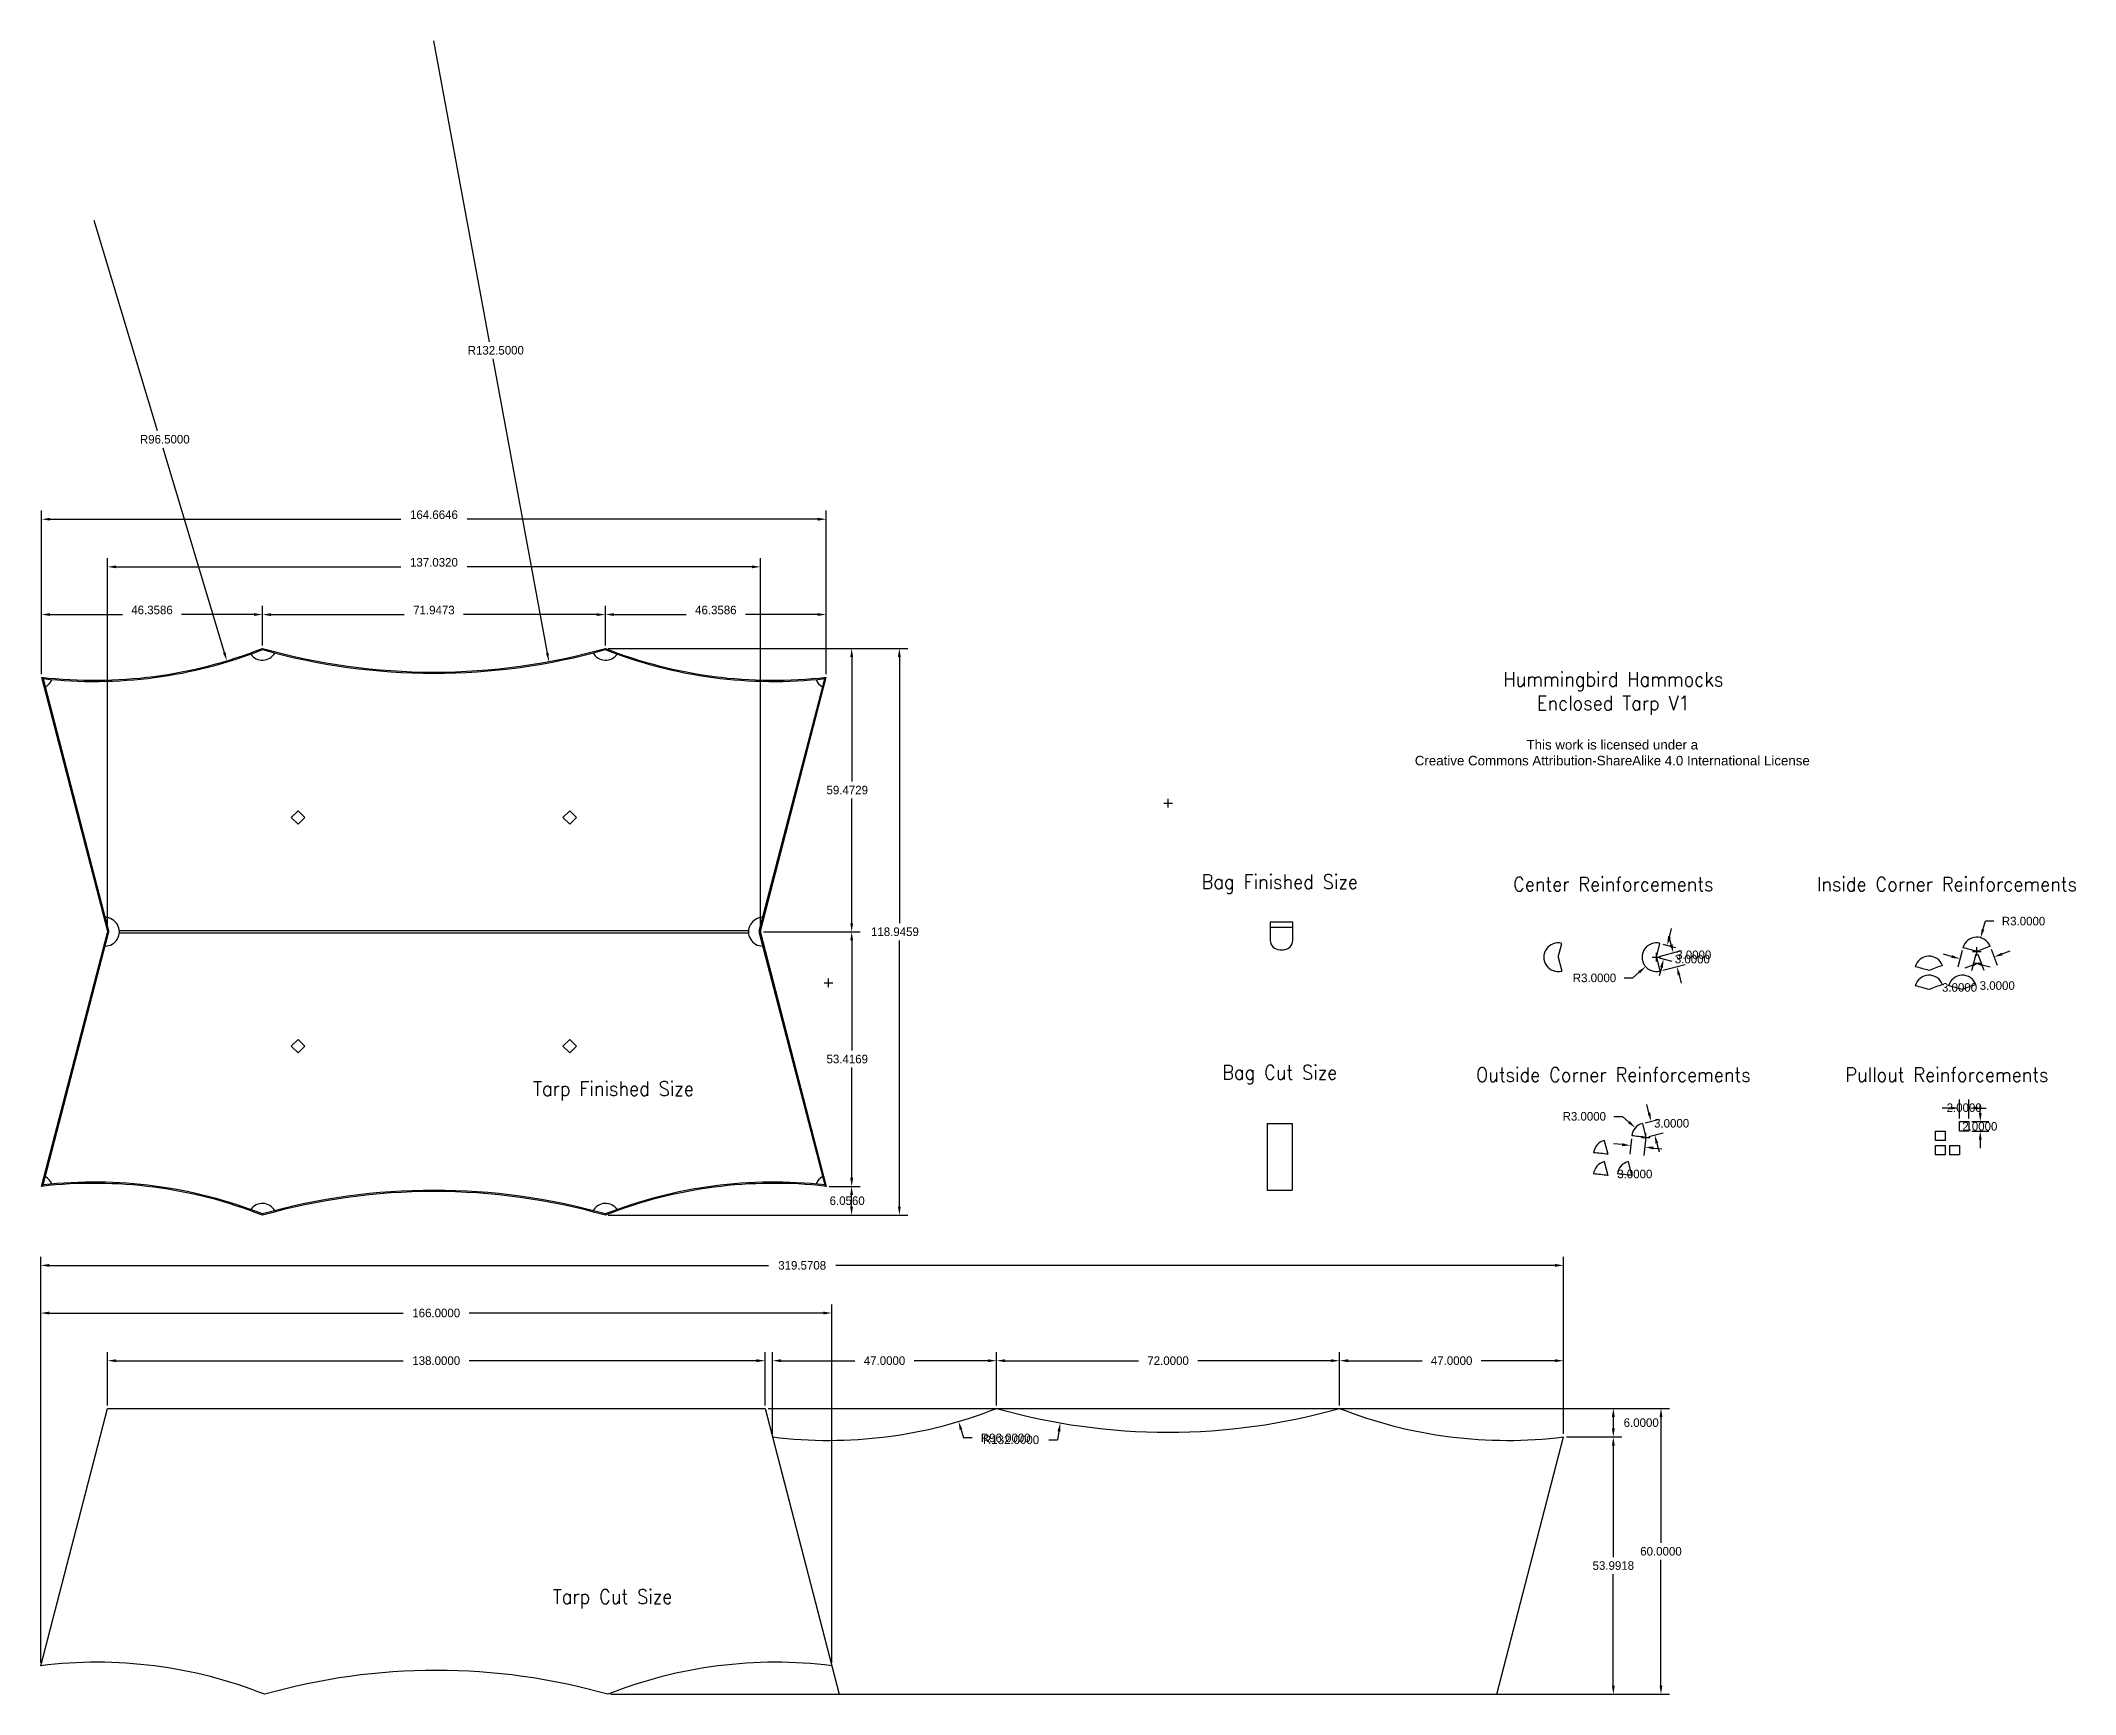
# Model space of a CAD drawing. Header units: inches. Extents: x 0 to 427, y 0 to 347.
import ezdxf

# ---------------------------------------------------------------- set-up
doc = ezdxf.new("R2010")
doc.units = ezdxf.units.IN
doc.layers.get('0').update_dxf_attribs({"lineweight": 25, "true_color": 0xffffff})
doc.layers.get('Defpoints').update_dxf_attribs({"true_color": 0xffffff})
for name, color, linetype, lineweight, true_color in [('BagCutSize', 6, 'Continuous', 25, 0xff00ff), ('CutSize', 1, 'Continuous', 25, 0xff0000), ('Dimensions', 30, 'Continuous', 25, 0xff7f00), ('FinishedBag', 3, 'Continuous', 25, 0x00ff00), ('FinishedTarp', 5, 'Continuous', 25, 0x0000ff), ('Labels', 4, 'Continuous', 25, 0x00ffff), ('Reinforcements', 2, 'Continuous', 25, 0xffff00)]:
    doc.layers.add(name, color=color, linetype=linetype, lineweight=lineweight, true_color=true_color)
doc.styles.add('QCADDimTextStyle', font='txt')
doc.styles.add('textstyle11', font='Standard')
doc.styles.add('textstyle12', font='Standard')
doc.styles.add('textstyle13', font='Standard')
doc.styles.add('textstyle14', font='Standard')
doc.styles.add('textstyle15', font='Standard')
doc.styles.add('textstyle16', font='Standard')
doc.styles.add('textstyle17', font='Standard')
doc.styles.add('textstyle18', font='Standard')
doc.styles.add('textstyle19', font='Standard')
doc.styles.add('textstyle20', font='Standard')
doc.dimstyles.new('QCADDimStyle', dxfattribs={"dimtxt": 0.125, "dimasz": 0.125, "dimexe": 0.0625, "dimexo": 0.03125, "dimgap": 0.03125, "dimtad": 1, "dimtoh": 1, "dimdec": 4, "dimzin": 0, "dimdsep": 46, "dimtxsty": 'QCADDimTextStyle', "dimcen": 0.09, "dimadec": 0, "dimazin": 0, "dimtfac": 1, "dimtdec": 4, "dimtofl": 0, "dimtmove": 0, "dimatfit": 3, "dimfxl": 1, "dimtolj": 1, "dimtzin": 0, "dimarcsym": 0})

# ---------------------------------------------------------------- blocks, each defined once
blk = doc.blocks.new('*D1')
at = {"layer": 'Defpoints', "color": 0}
for p in [(402.62, 120.17), (404.62, 123), (404.62, 120.17)]:
    blk.add_point(p, dxfattribs=at)
at = {"layer": 'Dimensions', "color": 0, "lineweight": -2}
for p, q in [((402.62, 120.8), (402.62, 124.8)), ((404.62, 120.8), (404.62, 124.8)), ((400.82, 123), (399.02, 123)), ((406.42, 123), (408.22, 123))]:
    blk.add_line(p, q, dxfattribs=at)
at = {"layer": 'Dimensions', "color": 0}
for points in [[(400.82, 122.7), (400.82, 123.3), (402.62, 123)], [(406.42, 123.3), (406.42, 122.7), (404.62, 123)]]:
    blk.add_solid(points, dxfattribs=at)
at = {"layer": 'Dimensions', "color": 0, "insert": (403.62, 123.09), "char_height": 1.8, "attachment_point": 5}
blk.add_mtext('\\A1;2.0000', dxfattribs=at)
blk = doc.blocks.new('*D2')
at = {"layer": 'Defpoints', "color": 0}
for p in [(404.62, 120.17), (404.62, 118.17), (407, 118.17)]:
    blk.add_point(p, dxfattribs=at)
at = {"layer": 'Dimensions', "color": 0, "lineweight": -2}
for p, q in [((405.25, 120.17), (408.8, 120.17)), ((407, 121.97), (407, 123.77)), ((405.25, 118.17), (408.8, 118.17)), ((407, 116.37), (407, 114.57))]:
    blk.add_line(p, q, dxfattribs=at)
at = {"layer": 'Dimensions', "color": 0}
for points in [[(406.7, 121.97), (407.3, 121.97), (407, 120.17)], [(407.3, 116.37), (406.7, 116.37), (407, 118.17)]]:
    blk.add_solid(points, dxfattribs=at)
at = {"layer": 'Dimensions', "color": 0, "insert": (406.91, 119.17), "char_height": 1.8, "attachment_point": 5}
blk.add_mtext('\\A1;2.0000', dxfattribs=at)
blk = doc.blocks.new('*D3')
at = {"layer": 'Defpoints', "color": 0}
for p in [(164.85, 246.58), (0.18, 213.42), (164.85, 213.42)]:
    blk.add_point(p, dxfattribs=at)
at = {"layer": 'Dimensions', "color": 0, "lineweight": -2}
for p, q in [((0.18, 214.04), (0.18, 248.38)), ((164.85, 214.04), (164.85, 248.38)), ((1.98, 246.58), (75.57, 246.58)), ((163.05, 246.58), (89.46, 246.58))]:
    blk.add_line(p, q, dxfattribs=at)
at = {"layer": 'Dimensions', "color": 0}
for points in [[(1.98, 246.88), (1.98, 246.28), (0.18, 246.58)], [(163.05, 246.28), (163.05, 246.88), (164.85, 246.58)]]:
    blk.add_solid(points, dxfattribs=at)
at = {"layer": 'Dimensions', "color": 0, "insert": (82.52, 247.52), "char_height": 1.8, "attachment_point": 5}
blk.add_mtext('\\A1;164.6646', dxfattribs=at)
blk = doc.blocks.new('*D4')
at = {"layer": 'Defpoints', "color": 0}
for p in [(151.03, 236.58), (14, 160), (151.03, 160)]:
    blk.add_point(p, dxfattribs=at)
at = {"layer": 'Dimensions', "color": 0, "lineweight": -2}
for p, q in [((14, 160.62), (14, 238.38)), ((15.8, 236.58), (75.57, 236.58)), ((149.23, 236.58), (89.46, 236.58)), ((151.03, 160.62), (151.03, 238.38))]:
    blk.add_line(p, q, dxfattribs=at)
at = {"layer": 'Dimensions', "color": 0}
for points in [[(15.8, 236.88), (15.8, 236.28), (14, 236.58)], [(149.23, 236.28), (149.23, 236.88), (151.03, 236.58)]]:
    blk.add_solid(points, dxfattribs=at)
at = {"layer": 'Dimensions', "color": 0, "insert": (82.52, 237.52), "char_height": 1.8, "attachment_point": 5}
blk.add_mtext('\\A1;137.0320', dxfattribs=at)
blk = doc.blocks.new('*D5')
at = {"layer": 'Defpoints', "color": 0}
for p in [(46.54, 226.58), (46.54, 219.47), (0.18, 213.42)]:
    blk.add_point(p, dxfattribs=at)
at = {"layer": 'Dimensions', "color": 0, "lineweight": -2}
for p, q in [((0.18, 214.04), (0.18, 228.38)), ((1.98, 226.58), (17.15, 226.58)), ((44.74, 226.58), (29.58, 226.58)), ((46.54, 220.1), (46.54, 228.38))]:
    blk.add_line(p, q, dxfattribs=at)
at = {"layer": 'Dimensions', "color": 0}
for points in [[(1.98, 226.88), (1.98, 226.28), (0.18, 226.58)], [(44.74, 226.28), (44.74, 226.88), (46.54, 226.58)]]:
    blk.add_solid(points, dxfattribs=at)
at = {"layer": 'Dimensions', "color": 0, "insert": (23.36, 227.52), "char_height": 1.8, "attachment_point": 5}
blk.add_mtext('\\A1;46.3586', dxfattribs=at)
blk = doc.blocks.new('*D6')
at = {"layer": 'Defpoints', "color": 0}
for p in [(118.49, 226.56), (46.54, 219.47), (118.49, 219.47)]:
    blk.add_point(p, dxfattribs=at)
at = {"layer": 'Dimensions', "color": 0, "lineweight": -2}
for p, q in [((46.54, 220.1), (46.54, 228.36)), ((48.34, 226.56), (76.3, 226.56)), ((116.69, 226.56), (88.73, 226.56)), ((118.49, 220.1), (118.49, 228.36))]:
    blk.add_line(p, q, dxfattribs=at)
at = {"layer": 'Dimensions', "color": 0}
for points in [[(48.34, 226.86), (48.34, 226.26), (46.54, 226.56)], [(116.69, 226.26), (116.69, 226.86), (118.49, 226.56)]]:
    blk.add_solid(points, dxfattribs=at)
at = {"layer": 'Dimensions', "color": 0, "insert": (82.52, 227.5), "char_height": 1.8, "attachment_point": 5}
blk.add_mtext('\\A1;71.9473', dxfattribs=at)
blk = doc.blocks.new('*D7')
at = {"layer": 'Defpoints', "color": 0}
for p in [(164.85, 226.58), (118.49, 219.47), (164.85, 213.42)]:
    blk.add_point(p, dxfattribs=at)
at = {"layer": 'Dimensions', "color": 0, "lineweight": -2}
for p, q in [((118.49, 220.1), (118.49, 228.38)), ((120.29, 226.58), (135.45, 226.58)), ((163.05, 226.58), (147.88, 226.58)), ((164.85, 214.04), (164.85, 228.38))]:
    blk.add_line(p, q, dxfattribs=at)
at = {"layer": 'Dimensions', "color": 0}
for points in [[(120.29, 226.88), (120.29, 226.28), (118.49, 226.58)], [(163.05, 226.28), (163.05, 226.88), (164.85, 226.58)]]:
    blk.add_solid(points, dxfattribs=at)
at = {"layer": 'Dimensions', "color": 0, "insert": (141.67, 227.52), "char_height": 1.8, "attachment_point": 5}
blk.add_mtext('\\A1;46.3586', dxfattribs=at)
blk = doc.blocks.new('*D8')
at = {"layer": 'Defpoints', "color": 0}
for p in [(319.57, 90), (319.57, 53.99), (0, 6)]:
    blk.add_point(p, dxfattribs=at)
at = {"layer": 'Dimensions', "color": 0, "lineweight": -2}
for p, q in [((0, 6.62), (0, 91.8)), ((1.8, 90), (152.71, 90)), ((317.77, 90), (166.86, 90)), ((319.57, 54.62), (319.57, 91.8))]:
    blk.add_line(p, q, dxfattribs=at)
at = {"layer": 'Dimensions', "color": 0}
for points in [[(1.8, 90.3), (1.8, 89.7), (0, 90)], [(317.77, 89.7), (317.77, 90.3), (319.57, 90)]]:
    blk.add_solid(points, dxfattribs=at)
at = {"layer": 'Dimensions', "color": 0, "insert": (159.79, 90), "char_height": 1.8, "attachment_point": 5}
blk.add_mtext('\\A1;319.5708', dxfattribs=at)
blk = doc.blocks.new('*D9')
at = {"layer": 'Defpoints', "color": 0}
for p in [(166, 80), (0, 6), (166, 6)]:
    blk.add_point(p, dxfattribs=at)
at = {"layer": 'Dimensions', "color": 0, "lineweight": -2}
for p, q in [((0, 6.62), (0, 81.8)), ((166, 6.62), (166, 81.8)), ((1.8, 80), (76.06, 80)), ((164.2, 80), (89.94, 80))]:
    blk.add_line(p, q, dxfattribs=at)
at = {"layer": 'Dimensions', "color": 0}
for points in [[(1.8, 80.3), (1.8, 79.7), (0, 80)], [(164.2, 79.7), (164.2, 80.3), (166, 80)]]:
    blk.add_solid(points, dxfattribs=at)
at = {"layer": 'Dimensions', "color": 0, "insert": (83, 80), "char_height": 1.8, "attachment_point": 5}
blk.add_mtext('\\A1;166.0000', dxfattribs=at)
blk = doc.blocks.new('*D10')
at = {"layer": 'Defpoints', "color": 0}
for p in [(152, 70), (14, 60), (152, 60)]:
    blk.add_point(p, dxfattribs=at)
at = {"layer": 'Dimensions', "color": 0, "lineweight": -2}
for p, q in [((14, 60.62), (14, 71.8)), ((15.8, 70), (76.06, 70)), ((150.2, 70), (89.94, 70)), ((152, 60.62), (152, 71.8))]:
    blk.add_line(p, q, dxfattribs=at)
at = {"layer": 'Dimensions', "color": 0}
for points in [[(15.8, 70.3), (15.8, 69.7), (14, 70)], [(150.2, 69.7), (150.2, 70.3), (152, 70)]]:
    blk.add_solid(points, dxfattribs=at)
at = {"layer": 'Dimensions', "color": 0, "insert": (83, 70), "char_height": 1.8, "attachment_point": 5}
blk.add_mtext('\\A1;138.0000', dxfattribs=at)
blk = doc.blocks.new('*D11')
at = {"layer": 'Defpoints', "color": 0}
for p in [(200.57, 70), (200.57, 59.99), (153.57, 53.99)]:
    blk.add_point(p, dxfattribs=at)
at = {"layer": 'Dimensions', "color": 0, "lineweight": -2}
for p, q in [((153.57, 54.62), (153.57, 71.8)), ((155.37, 70), (170.86, 70)), ((198.77, 70), (183.29, 70)), ((200.57, 60.62), (200.57, 71.8))]:
    blk.add_line(p, q, dxfattribs=at)
at = {"layer": 'Dimensions', "color": 0}
for points in [[(155.37, 70.3), (155.37, 69.7), (153.57, 70)], [(198.77, 69.7), (198.77, 70.3), (200.57, 70)]]:
    blk.add_solid(points, dxfattribs=at)
at = {"layer": 'Dimensions', "color": 0, "insert": (177.07, 70), "char_height": 1.8, "attachment_point": 5}
blk.add_mtext('\\A1;47.0000', dxfattribs=at)
blk = doc.blocks.new('*D12')
at = {"layer": 'Defpoints', "color": 0}
for p in [(272.57, 70), (200.57, 59.99), (272.57, 59.99)]:
    blk.add_point(p, dxfattribs=at)
at = {"layer": 'Dimensions', "color": 0, "lineweight": -2}
for p, q in [((200.57, 60.62), (200.57, 71.8)), ((202.37, 70), (230.36, 70)), ((270.77, 70), (242.79, 70)), ((272.57, 60.62), (272.57, 71.8))]:
    blk.add_line(p, q, dxfattribs=at)
at = {"layer": 'Dimensions', "color": 0}
for points in [[(202.37, 70.3), (202.37, 69.7), (200.57, 70)], [(270.77, 69.7), (270.77, 70.3), (272.57, 70)]]:
    blk.add_solid(points, dxfattribs=at)
at = {"layer": 'Dimensions', "color": 0, "insert": (236.57, 70), "char_height": 1.8, "attachment_point": 5}
blk.add_mtext('\\A1;72.0000', dxfattribs=at)
blk = doc.blocks.new('*D13')
at = {"layer": 'Defpoints', "color": 0}
for p in [(319.57, 70), (272.57, 59.99), (319.57, 53.99)]:
    blk.add_point(p, dxfattribs=at)
at = {"layer": 'Dimensions', "color": 0, "lineweight": -2}
for p, q in [((272.57, 60.62), (272.57, 71.8)), ((274.37, 70), (289.86, 70)), ((317.77, 70), (302.29, 70)), ((319.57, 54.62), (319.57, 71.8))]:
    blk.add_line(p, q, dxfattribs=at)
at = {"layer": 'Dimensions', "color": 0}
for points in [[(274.37, 70.3), (274.37, 69.7), (272.57, 70)], [(317.77, 69.7), (317.77, 70.3), (319.57, 70)]]:
    blk.add_solid(points, dxfattribs=at)
at = {"layer": 'Dimensions', "color": 0, "insert": (296.07, 70), "char_height": 1.8, "attachment_point": 5}
blk.add_mtext('\\A1;47.0000', dxfattribs=at)
blk = doc.blocks.new('*D14')
at = {"layer": 'Defpoints', "color": 0}
for p in [(152, 60), (119, 0), (340, 0)]:
    blk.add_point(p, dxfattribs=at)
at = {"layer": 'Dimensions', "color": 0, "lineweight": -2}
for p, q in [((152.625, 60), (341.8, 60)), ((340, 58.2), (340, 31.8)), ((340, 1.8), (340, 28.2)), ((119.625, 0), (341.8, 0))]:
    blk.add_line(p, q, dxfattribs=at)
at = {"layer": 'Dimensions', "color": 0}
for points in [[(340.3, 58.2), (339.7, 58.2), (340, 60)], [(339.7, 1.8), (340.3, 1.8), (340, 0)]]:
    blk.add_solid(points, dxfattribs=at)
at = {"layer": 'Dimensions', "color": 0, "insert": (340, 30), "char_height": 1.8, "attachment_point": 5}
blk.add_mtext('\\A1;60.0000', dxfattribs=at)
blk = doc.blocks.new('*D15')
at = {"layer": 'Defpoints', "color": 0}
for p in [(272.57, 59.99), (319.57, 53.99), (330, 53.99)]:
    blk.add_point(p, dxfattribs=at)
at = {"layer": 'Dimensions', "color": 0, "lineweight": -2}
for p, q in [((273.2, 59.99), (331.8, 59.99)), ((330, 58.19), (330, 55.79)), ((320.2, 53.99), (331.8, 53.99))]:
    blk.add_line(p, q, dxfattribs=at)
at = {"layer": 'Dimensions', "color": 0}
for points in [[(330.3, 58.19), (329.7, 58.19), (330, 59.99)], [(329.7, 55.79), (330.3, 55.79), (330, 53.99)]]:
    blk.add_solid(points, dxfattribs=at)
at = {"layer": 'Dimensions', "color": 0, "insert": (335.85, 56.99), "char_height": 1.8, "attachment_point": 5}
blk.add_mtext('\\A1;6.0000', dxfattribs=at)
blk = doc.blocks.new('*D16')
at = {"layer": 'Defpoints', "color": 0}
for p in [(319.57, 53.99), (305.57, 0), (330, 0)]:
    blk.add_point(p, dxfattribs=at)
at = {"layer": 'Dimensions', "color": 0, "lineweight": -2}
for p, q in [((320.2, 53.99), (331.8, 53.99)), ((330, 52.19), (330, 28.8)), ((330, 1.8), (330, 25.2)), ((306.2, 0), (331.8, 0))]:
    blk.add_line(p, q, dxfattribs=at)
at = {"layer": 'Dimensions', "color": 0}
for points in [[(330.3, 52.19), (329.7, 52.19), (330, 53.99)], [(329.7, 1.8), (330.3, 1.8), (330, 0)]]:
    blk.add_solid(points, dxfattribs=at)
at = {"layer": 'Dimensions', "color": 0, "insert": (330, 27), "char_height": 1.8, "attachment_point": 5}
blk.add_mtext('\\A1;53.9918', dxfattribs=at)
blk = doc.blocks.new('*D17')
at = {"layer": 'Defpoints', "color": 0}
for p in [(151.03, 160), (164.85, 106.58), (170.18, 106.58)]:
    blk.add_point(p, dxfattribs=at)
at = {"layer": 'Dimensions', "color": 0, "lineweight": -2}
for p, q in [((151.66, 160), (171.98, 160)), ((170.18, 158.2), (170.18, 135.09)), ((170.18, 108.38), (170.18, 131.49)), ((165.47, 106.58), (171.98, 106.58))]:
    blk.add_line(p, q, dxfattribs=at)
at = {"layer": 'Dimensions', "color": 0}
for points in [[(170.48, 158.2), (169.88, 158.2), (170.18, 160)], [(169.88, 108.38), (170.48, 108.38), (170.18, 106.58)]]:
    blk.add_solid(points, dxfattribs=at)
at = {"layer": 'Dimensions', "color": 0, "insert": (169.25, 133.29), "char_height": 1.8, "attachment_point": 5}
blk.add_mtext('\\A1;53.4169', dxfattribs=at)
blk = doc.blocks.new('*D18')
at = {"layer": 'Defpoints', "color": 0}
for p in [(164.85, 106.58), (170.16, 106.58), (118.49, 100.53)]:
    blk.add_point(p, dxfattribs=at)
at = {"layer": 'Dimensions', "color": 0, "lineweight": -2}
for p, q in [((165.47, 106.58), (171.96, 106.58)), ((170.16, 102.33), (170.16, 104.78)), ((119.11, 100.53), (171.96, 100.53))]:
    blk.add_line(p, q, dxfattribs=at)
at = {"layer": 'Dimensions', "color": 0}
for points in [[(170.46, 104.78), (169.86, 104.78), (170.16, 106.58)], [(169.86, 102.33), (170.46, 102.33), (170.16, 100.53)]]:
    blk.add_solid(points, dxfattribs=at)
at = {"layer": 'Dimensions', "color": 0, "insert": (169.23, 103.56), "char_height": 1.8, "attachment_point": 5}
blk.add_mtext('\\A1;6.0560', dxfattribs=at)
blk = doc.blocks.new('*D19')
at = {"layer": 'Defpoints', "color": 0}
for p in [(118.49, 219.47), (151.03, 160), (170.18, 160)]:
    blk.add_point(p, dxfattribs=at)
at = {"layer": 'Dimensions', "color": 0, "lineweight": -2}
for p, q in [((119.11, 219.47), (171.98, 219.47)), ((170.18, 217.67), (170.18, 191.54)), ((170.18, 161.8), (170.18, 187.94)), ((151.66, 160), (171.98, 160))]:
    blk.add_line(p, q, dxfattribs=at)
at = {"layer": 'Dimensions', "color": 0}
for points in [[(170.48, 217.67), (169.88, 217.67), (170.18, 219.47)], [(169.88, 161.8), (170.48, 161.8), (170.18, 160)]]:
    blk.add_solid(points, dxfattribs=at)
at = {"layer": 'Dimensions', "color": 0, "insert": (169.25, 189.74), "char_height": 1.8, "attachment_point": 5}
blk.add_mtext('\\A1;59.4729', dxfattribs=at)
blk = doc.blocks.new('*D20')
at = {"layer": 'Defpoints', "color": 0}
for p in [(118.49, 219.47), (118.49, 100.53), (180.18, 100.53)]:
    blk.add_point(p, dxfattribs=at)
at = {"layer": 'Dimensions', "color": 0, "lineweight": -2}
for p, q in [((119.11, 219.47), (181.98, 219.47)), ((180.18, 217.67), (180.18, 161.8)), ((180.18, 102.33), (180.18, 158.2)), ((119.11, 100.53), (181.98, 100.53))]:
    blk.add_line(p, q, dxfattribs=at)
at = {"layer": 'Dimensions', "color": 0}
for points in [[(180.48, 217.67), (179.88, 217.67), (180.18, 219.47)], [(179.88, 102.33), (180.48, 102.33), (180.18, 100.53)]]:
    blk.add_solid(points, dxfattribs=at)
at = {"layer": 'Dimensions', "color": 0, "insert": (179.25, 160), "char_height": 1.8, "attachment_point": 5}
blk.add_mtext('\\A1;118.9459', dxfattribs=at)
blk = doc.blocks.new('*D21')
at = {"layer": 'Defpoints', "color": 0}
for p in [(339.03, 154.67), (339.79, 157.58), (340.55, 154.28)]:
    blk.add_point(p, dxfattribs=at)
at = {"layer": 'Dimensions', "color": 0, "lineweight": -2}
for p, q in [((341.76, 158.92), (342.21, 160.67)), ((339.64, 154.52), (342.3, 153.83)), ((340.39, 157.42), (343.05, 156.73)), ((340.1, 152.54), (339.65, 150.79))]:
    blk.add_line(p, q, dxfattribs=at)
at = {"layer": 'Dimensions', "color": 0}
for points in [[(341.47, 159), (342.05, 158.85), (341.31, 157.18)], [(340.39, 152.46), (339.81, 152.61), (340.55, 154.28)]]:
    blk.add_solid(points, dxfattribs=at)
at = {"layer": 'Dimensions', "color": 0, "insert": (346.59, 154.26), "char_height": 1.8, "attachment_point": 5}
blk.add_mtext('\\A1;3.0000', dxfattribs=at)
blk = doc.blocks.new('*D22')
at = {"layer": 'Defpoints', "color": 0}
for p in [(339.03, 154.67), (339.79, 151.77), (343.34, 152.69)]:
    blk.add_point(p, dxfattribs=at)
at = {"layer": 'Dimensions', "color": 0, "lineweight": -2}
for p, q in [((342.14, 157.34), (341.68, 159.08)), ((339.64, 154.83), (344.33, 156.05)), ((340.39, 151.93), (345.08, 153.14)), ((343.79, 150.95), (344.24, 149.2))]:
    blk.add_line(p, q, dxfattribs=at)
at = {"layer": 'Dimensions', "color": 0}
for points in [[(341.84, 157.26), (342.43, 157.41), (342.59, 155.59)], [(344.08, 151.02), (343.5, 150.87), (343.34, 152.69)]]:
    blk.add_solid(points, dxfattribs=at)
at = {"layer": 'Dimensions', "color": 0, "insert": (346.88, 155.16), "char_height": 1.8, "attachment_point": 5}
blk.add_mtext('\\A1;3.0000', dxfattribs=at)
blk = doc.blocks.new('*D23')
at = {"layer": 'Defpoints', "color": 0}
for p in [(403.36, 156.67), (406.26, 155.89), (405.63, 153.56)]:
    blk.add_point(p, dxfattribs=at)
at = {"layer": 'Dimensions', "color": 0, "lineweight": -2}
for p, q in [((400.99, 154.82), (399.26, 155.29)), ((403.2, 156.07), (402.26, 152.61)), ((406.09, 155.28), (405.15, 151.82)), ((407.36, 153.09), (409.1, 152.62))]:
    blk.add_line(p, q, dxfattribs=at)
at = {"layer": 'Dimensions', "color": 0}
for points in [[(400.91, 154.53), (401.07, 155.11), (402.73, 154.34)], [(407.44, 153.38), (407.28, 152.8), (405.63, 153.56)]]:
    blk.add_solid(points, dxfattribs=at)
at = {"layer": 'Dimensions', "color": 0, "insert": (402.65, 148.31), "char_height": 1.8, "attachment_point": 5}
blk.add_mtext('\\A1;3.0000', dxfattribs=at)
blk = doc.blocks.new('*D24')
at = {"layer": 'Defpoints', "color": 0}
for p in [(406.26, 155.89), (409.06, 156.94), (409.9, 154.72)]:
    blk.add_point(p, dxfattribs=at)
at = {"layer": 'Dimensions', "color": 0, "lineweight": -2}
for p, q in [((406.48, 155.3), (407.73, 151.97)), ((409.28, 156.36), (410.54, 153.03)), ((411.59, 155.35), (413.27, 155.99)), ((405.41, 153.02), (403.73, 152.39))]:
    blk.add_line(p, q, dxfattribs=at)
at = {"layer": 'Dimensions', "color": 0}
for points in [[(411.48, 155.63), (411.69, 155.07), (409.9, 154.72)], [(405.52, 152.74), (405.31, 153.3), (407.1, 153.66)]]:
    blk.add_solid(points, dxfattribs=at)
at = {"layer": 'Dimensions', "color": 0, "insert": (410.56, 148.71), "char_height": 1.8, "attachment_point": 5}
blk.add_mtext('\\A1;3.0000', dxfattribs=at)
blk = doc.blocks.new('*D25')
at = {"layer": 'Defpoints', "color": 0}
for p in [(333.86, 117.19), (336.84, 116.87), (336.62, 114.83)]:
    blk.add_point(p, dxfattribs=at)
at = {"layer": 'Dimensions', "color": 0, "lineweight": -2}
for p, q in [((331.85, 115.34), (330.06, 115.53)), ((333.79, 116.56), (333.45, 113.36)), ((336.77, 116.24), (336.43, 113.04)), ((338.41, 114.63), (340.2, 114.44))]:
    blk.add_line(p, q, dxfattribs=at)
at = {"layer": 'Dimensions', "color": 0}
for points in [[(331.82, 115.04), (331.88, 115.64), (333.64, 115.15)], [(338.44, 114.93), (338.38, 114.34), (336.62, 114.83)]]:
    blk.add_solid(points, dxfattribs=at)
at = {"layer": 'Dimensions', "color": 0, "insert": (334.51, 109.17), "char_height": 1.8, "attachment_point": 5}
blk.add_mtext('\\A1;3.0000', dxfattribs=at)
blk = doc.blocks.new('*D26')
at = {"layer": 'Defpoints', "color": 0}
for p in [(336.09, 119.77), (336.84, 116.87), (338.69, 117.34)]:
    blk.add_point(p, dxfattribs=at)
at = {"layer": 'Dimensions', "color": 0, "lineweight": -2}
for p, q in [((336.69, 119.93), (339.68, 120.7)), ((337.48, 121.99), (337.03, 123.73)), ((337.45, 117.02), (340.43, 117.8)), ((339.14, 115.6), (339.59, 113.86))]:
    blk.add_line(p, q, dxfattribs=at)
at = {"layer": 'Dimensions', "color": 0}
for points in [[(337.19, 121.92), (337.77, 122.07), (337.94, 120.25)], [(339.43, 115.68), (338.85, 115.53), (338.69, 117.34)]]:
    blk.add_solid(points, dxfattribs=at)
at = {"layer": 'Dimensions', "color": 0, "insert": (342.23, 119.81), "char_height": 1.8, "attachment_point": 5}
blk.add_mtext('\\A1;3.0000', dxfattribs=at)
blk = doc.blocks.new('*D27')
at = {"layer": 'Defpoints', "color": 0}
for p in [(339.03, 154.67), (336.78, 152.7)]:
    blk.add_point(p, dxfattribs=at)
at = {"layer": 'Dimensions', "color": 0}
for p, q in [((338.13, 154.67), (339.93, 154.67)), ((339.03, 153.77), (339.03, 155.57))]:
    blk.add_line(p, q, dxfattribs=at)
at = {"layer": 'Dimensions', "color": 0, "lineweight": -2}
for p in [(332.27, 150.32), (335.42, 151.51)]:
    blk.add_line(p, (334.07, 150.32), dxfattribs=at)
at = {"layer": 'Dimensions', "color": 0}
blk.add_solid([(335.62, 151.28), (335.22, 151.74), (336.78, 152.7)], dxfattribs=at)
at = {"layer": 'Dimensions', "color": 0, "insert": (326.05, 150.32), "char_height": 1.8, "attachment_point": 5}
blk.add_mtext('\\A1;R3.0000', dxfattribs=at)
blk = doc.blocks.new('*D28')
at = {"layer": 'Defpoints', "color": 0}
for p in [(407.08, 158.77), (406.26, 155.89)]:
    blk.add_point(p, dxfattribs=at)
at = {"layer": 'Dimensions', "color": 0, "lineweight": -2}
for p in [(407.57, 160.5), (409.87, 162.23)]:
    blk.add_line(p, (408.07, 162.23), dxfattribs=at)
at = {"layer": 'Dimensions', "color": 0}
for p, q in [((405.36, 155.89), (407.16, 155.89)), ((406.26, 154.99), (406.26, 156.79))]:
    blk.add_line(p, q, dxfattribs=at)
blk.add_solid([(407.28, 160.58), (407.86, 160.42), (407.08, 158.77)], dxfattribs=at)
at = {"layer": 'Dimensions', "color": 0, "insert": (416.08, 162.23), "char_height": 1.8, "attachment_point": 5}
blk.add_mtext('\\A1;R3.0000', dxfattribs=at)
blk = doc.blocks.new('*D29')
at = {"layer": 'Defpoints', "color": 0}
for p in [(334.61, 118.87), (336.84, 116.87)]:
    blk.add_point(p, dxfattribs=at)
at = {"layer": 'Dimensions', "color": 0, "lineweight": -2}
for p in [(330.13, 121.27), (333.27, 120.07)]:
    blk.add_line(p, (331.93, 121.27), dxfattribs=at)
at = {"layer": 'Dimensions', "color": 0}
for p, q in [((335.94, 116.87), (337.74, 116.87)), ((336.84, 115.97), (336.84, 117.77))]:
    blk.add_line(p, q, dxfattribs=at)
blk.add_solid([(333.07, 119.85), (333.47, 120.29), (334.61, 118.87)], dxfattribs=at)
at = {"layer": 'Dimensions', "color": 0, "insert": (323.91, 121.27), "char_height": 1.8, "attachment_point": 5}
blk.add_mtext('\\A1;R3.0000', dxfattribs=at)
blk = doc.blocks.new('*D30')
at = {"layer": 'Defpoints', "color": 0}
for p in [(11.24, 309.28), (39.05, 216.88)]:
    blk.add_point(p, dxfattribs=at)
at = {"layer": 'Dimensions', "color": 0, "lineweight": -2}
for p, q in [((24.52, 265.15), (11.24, 309.28)), ((25.6, 261.55), (38.53, 218.6))]:
    blk.add_line(p, q, dxfattribs=at)
at = {"layer": 'Dimensions', "color": 0}
blk.add_solid([(38.25, 218.52), (38.82, 218.69), (39.05, 216.88)], dxfattribs=at)
at = {"layer": 'Dimensions', "color": 0, "insert": (26.04, 263.35), "char_height": 1.8, "attachment_point": 5}
blk.add_mtext('\\A1;R96.5000', dxfattribs=at)
blk = doc.blocks.new('*D31')
at = {"layer": 'Defpoints', "color": 0}
for p in [(82.52, 347), (106.64, 216.71)]:
    blk.add_point(p, dxfattribs=at)
at = {"layer": 'Dimensions', "color": 0, "lineweight": -2}
for p, q in [((94.21, 283.82), (82.52, 347)), ((94.88, 280.22), (106.31, 218.48))]:
    blk.add_line(p, q, dxfattribs=at)
at = {"layer": 'Dimensions', "color": 0}
blk.add_solid([(106.02, 218.43), (106.61, 218.54), (106.64, 216.71)], dxfattribs=at)
at = {"layer": 'Dimensions', "color": 0, "insert": (95.5, 282.02), "char_height": 1.8, "attachment_point": 5}
blk.add_mtext('\\A1;R132.5000', dxfattribs=at)
blk = doc.blocks.new('*D32')
at = {"layer": 'Defpoints', "color": 0}
for p in [(165.29, 149.27), (192.61, 57.24)]:
    blk.add_point(p, dxfattribs=at)
at = {"layer": 'Dimensions', "color": 0}
for p, q in [((165.29, 148.37), (165.29, 150.17)), ((164.39, 149.27), (166.19, 149.27))]:
    blk.add_line(p, q, dxfattribs=at)
at = {"layer": 'Dimensions', "color": 0, "lineweight": -2}
for p in [(193.12, 55.52), (195.43, 53.79)]:
    blk.add_line(p, (193.63, 53.79), dxfattribs=at)
at = {"layer": 'Dimensions', "color": 0}
blk.add_solid([(193.41, 55.6), (192.84, 55.43), (192.61, 57.24)], dxfattribs=at)
at = {"layer": 'Dimensions', "color": 0, "insert": (202.51, 53.79), "char_height": 1.8, "attachment_point": 5}
blk.add_mtext('\\A1;R96.0000', dxfattribs=at)
blk = doc.blocks.new('*D33')
at = {"layer": 'Defpoints', "color": 0}
for p in [(236.57, 186.99), (213.96, 56.94)]:
    blk.add_point(p, dxfattribs=at)
at = {"layer": 'Dimensions', "color": 0}
for p, q in [((236.57, 186.09), (236.57, 187.89)), ((235.67, 186.99), (237.47, 186.99))]:
    blk.add_line(p, q, dxfattribs=at)
at = {"layer": 'Dimensions', "color": 0, "lineweight": -2}
for p in [(211.55, 53.39), (213.66, 55.16)]:
    blk.add_line(p, (213.35, 53.39), dxfattribs=at)
at = {"layer": 'Dimensions', "color": 0}
blk.add_solid([(213.95, 55.11), (213.36, 55.22), (213.96, 56.94)], dxfattribs=at)
at = {"layer": 'Dimensions', "color": 0, "insert": (203.62, 53.39), "char_height": 1.8, "attachment_point": 5}
blk.add_mtext('\\A1;R132.0000', dxfattribs=at)

msp = doc.modelspace()

# ---------------------------------------------------------------- linework, layer by layer
for p, q in [((14, 160.12548), (14, 159.87452)), ((14.242, 160.18822), (14.242, 159.81178)), ((150.79, 160.18822), (150.79, 159.81178)), ((151.032, 160.12548), (151.032, 159.87452))]:
    msp.add_line(p, q)
at = {"layer": 'BagCutSize', "color": 7, "true_color": 0xffffff}
for p, q in [((257.38534, 119.76565), (262.63534, 119.76565)), ((257.38534, 119.76565), (257.38534, 105.76565)), ((262.63534, 119.76565), (262.63534, 105.76565)), ((257.38534, 105.76565), (262.63534, 105.76565))]:
    msp.add_line(p, q, dxfattribs=at)
at = {"layer": 'CutSize', "color": 7, "true_color": 0xffffff}
for p, q in [((0, 6), (14, 60)), ((14, 60), (152, 60)), ((152, 60), (166, 6)), ((153.5708, 53.99178), (167.5708, -0.00822)), ((305.5708, -0.00822), (319.5708, 53.99178)), ((167.5708, -0.00822), (305.5708, -0.00822))]:
    msp.add_line(p, q, dxfattribs=at)
for centre, radius, start, end in [((165.29012, 149.27377), 96, 262.9880557, 291.5619543), ((236.5708, 186.98785), 132, 254.1733799, 285.8266201), ((307.85148, 149.27377), 96, 248.4380457, 277.0119443), ((11.71932, -89.28199), 96, 68.4380457, 97.0119443), ((83, -126.99606), 132, 74.1733799, 105.8266201), ((154.28068, -89.28199), 96, 82.9880557, 111.5619543)]:
    msp.add_arc(centre, radius, start, end, dxfattribs=at)
at = {"layer": 'FinishedBag', "color": 7, "true_color": 0xffffff}
for p, q in [((262.75, 162), (258, 162)), ((258, 162), (258, 161)), ((258, 161), (262.75, 161)), ((258, 161), (258, 158.25)), ((262.75, 161), (262.75, 162)), ((262.75, 158.25), (262.75, 161)), ((260, 156.25), (260.75, 156.25))]:
    msp.add_line(p, q, dxfattribs=at)
for centre, start, end in [((260, 158.25), 180, 270), ((260.75, 158.25), 270, 0)]:
    msp.add_arc(centre, 2, start, end, dxfattribs=at)
at = {"layer": 'FinishedTarp', "color": 7, "true_color": 0xffffff}
for p, q in [((0.1837, 213.41692), (14, 160.12548)), ((0.44982, 213.38661), (14.242, 160.18822)), ((150.79, 160.18822), (164.58218, 213.38661)), ((151.032, 160.12548), (164.8483, 213.41692)), ((0.1837, 106.58308), (14, 159.87452)), ((0.44982, 106.61339), (14.242, 159.81178)), ((16.50557, 160.25), (148.52644, 160.25)), ((16.50557, 159.75), (148.52644, 159.75)), ((150.79, 159.81178), (164.58218, 106.61339)), ((151.032, 159.87452), (164.8483, 106.58308))]:
    msp.add_line(p, q, dxfattribs=at)
for centre, radius, start, end in [((11.23532, 309.28199), 96.5, 263.4237963, 291.4614927), ((11.23532, 309.28199), 96.75, 263.6395021, 291.411644), ((46.516, 220), 3, 215.1743013, 330.325401), ((82.516, 346.99606), 132.5, 254.2464945, 285.7535055), ((82.516, 346.99606), 132.75, 254.2828121, 285.7171879), ((118.516, 220), 3, 209.674599, 324.8256987), ((153.79668, 309.28199), 96.75, 248.588356, 276.3604979), ((153.79668, 309.28199), 96.5, 248.5385073, 276.5762037), ((-0.484, 214), 3, 299.0119673, 339.3757086), ((165.516, 214), 3, 200.6242914, 240.9880327), ((13.516, 160), 3, 269.9430571, 90.0569429), ((151.516, 160), 3, 89.9430571, 270.0569429), ((11.23532, 10.71801), 96.5, 68.5385073, 96.5762037), ((11.23532, 10.71801), 96.75, 68.588356, 96.3604979), ((-0.484, 106), 3, 20.6242914, 60.9880327), ((153.79668, 10.71801), 96.75, 83.6395021, 111.411644), ((153.79668, 10.71801), 96.5, 83.4237963, 111.4614927), ((165.516, 106), 3, 119.0119673, 159.3757086), ((46.516, 100), 3, 29.674599, 144.8256987), ((82.516, -26.99606), 132.5, 74.2464945, 105.7535055), ((82.516, -26.99606), 132.75, 74.2828121, 105.7171879), ((118.516, 100), 3, 35.1743013, 150.325401)]:
    msp.add_arc(centre, radius, start, end, dxfattribs=at)
at = {"layer": 'Reinforcements', "color": 7, "true_color": 0xffffff}
for p, q in [((52.58579, 184), (54, 185.41421)), ((54, 182.58579), (52.58579, 184)), ((54, 185.41421), (55.41421, 184)), ((55.41421, 184), (54, 182.58579)), ((109.58579, 184), (111, 185.41421)), ((111, 182.58579), (109.58579, 184)), ((111, 185.41421), (112.41421, 184)), ((112.41421, 184), (111, 182.58579)), ((318.40873, 154.67217), (319.16162, 157.57616)), ((318.40873, 154.67217), (319.16162, 151.76818)), ((339.03229, 154.67217), (339.78518, 157.57616)), ((339.03229, 154.67217), (339.78518, 151.76818)), ((52.58579, 136), (54, 137.41421)), ((54, 137.41421), (55.41421, 136)), ((109.58579, 136), (111, 137.41421)), ((111, 137.41421), (112.41421, 136)), ((54, 134.58579), (52.58579, 136)), ((55.41421, 136), (54, 134.58579)), ((111, 134.58579), (109.58579, 136)), ((112.41421, 136), (111, 134.58579)), ((336.0878, 119.76997), (336.84068, 116.86597)), ((402.62027, 118.17491), (402.62027, 120.17491)), ((402.62027, 120.17491), (404.62027, 120.17491)), ((404.62027, 120.17491), (404.62027, 118.17491)), ((328.09634, 116.22196), (328.84922, 113.31797)), ((397.62027, 116.17491), (397.62027, 118.17491)), ((397.62027, 118.17491), (399.62027, 118.17491)), ((399.62027, 116.17491), (397.62027, 116.17491)), ((399.62027, 118.17491), (399.62027, 116.17491)), ((404.62027, 118.17491), (402.62027, 118.17491)), ((328.0878, 111.76997), (328.84068, 108.86597)), ((333.0878, 111.76997), (333.84068, 108.86597)), ((397.62027, 113.17491), (397.62027, 115.17491)), ((397.62027, 115.17491), (399.62027, 115.17491)), ((399.62027, 113.17491), (397.62027, 113.17491)), ((399.62027, 115.17491), (399.62027, 113.17491)), ((400.62027, 113.17491), (400.62027, 115.17491)), ((400.62027, 115.17491), (402.62027, 115.17491)), ((402.62027, 113.17491), (400.62027, 113.17491)), ((402.62027, 115.17491), (402.62027, 113.17491))]:
    msp.add_line(p, q, dxfattribs=at)
for centre, radius, start, end in [((406.25635, 155.88551), 3, 20.6666713, 164.8244823), ((318.40873, 154.67217), 3, 75.4655449, 284.5344551), ((339.03229, 154.67217), 3, 75.4655449, 284.5344551), ((396.25635, 151.88551), 3, 20.6666713, 164.8244823), ((370.25635, 28.88944), 132, 74.1733799, 75.4755847), ((441.53703, 66.60352), 96, 109.7713883, 111.5619543), ((360.25635, 24.88944), 132, 74.1733799, 75.4755847), ((396.25635, 147.88551), 3, 20.6666713, 164.8244823), ((431.53703, 62.60352), 96, 109.7713883, 111.5619543), ((403.25635, 147.88551), 3, 20.6666713, 164.8244823), ((360.25635, 20.88944), 132, 74.1733799, 75.4755847), ((431.53703, 58.60352), 96, 109.7713883, 111.5619543), ((367.25635, 20.88944), 132, 74.1733799, 75.4755847), ((438.53703, 58.60352), 96, 109.7713883, 111.5619543), ((336.84068, 116.86597), 3, 104.5344551, 173.8833386), ((328.84922, 113.31797), 3, 104.5344551, 173.8833386), ((325.12136, 21.58399), 96, 82.9880557, 84.7786216), ((328.84068, 108.86597), 3, 104.5344551, 173.8833386), ((317.1299, 18.03598), 96, 82.9880557, 84.7786216), ((333.84068, 108.86597), 3, 104.5344551, 173.8833386), ((317.12136, 13.58399), 96, 82.9880557, 84.7786216), ((322.12136, 13.58399), 96, 82.9880557, 84.7786216)]:
    msp.add_arc(centre, radius, start, end, dxfattribs=at)

# ---------------------------------------------------------------- texts
at = {"char_height": 0.0684343, "attachment_point": 5}
for s, insert, style in [('\\H3;Hummingbird Hammocks\\PEnclosed Tarp V1', (330, 210), 'textstyle11'), ('\\fHelvetica Neue,Helvetica,Arial,sans-serif|b0|i0|c0|p0;\\c3618615;\\H1.99926;This work is licensed under a \\P\\c13730329;Creative Commons Attribution-ShareAlike 4.0 International License', (329.78518, 197.57616), 'textstyle12')]:
    msp.add_mtext(s, dxfattribs=dict(at, insert=insert, style=style))
at = {"layer": 'Labels', "char_height": 0.0684343, "attachment_point": 5}
for s, insert, style in [('\\H3;Bag Finished Size', (260, 170), 'textstyle18'), ('\\H3;Center Reinforcements', (330, 170), 'textstyle14'), ('\\H3;Inside Corner Reinforcements', (400, 170), 'textstyle15'), ('\\H3;Tarp Finished Size', (120.1837, 126.58308), 'textstyle19'), ('\\H3;Bag Cut Size', (260, 130), 'textstyle17'), ('\\H3;Outside Corner Reinforcements', (330, 130), 'textstyle13'), ('\\H3;Pullout Reinforcements', (400, 130), 'textstyle16'), ('\\H3;Tarp Cut Size', (120, 20), 'textstyle20')]:
    msp.add_mtext(s, dxfattribs=dict(at, insert=insert, style=style))

# ---------------------------------------------------------------- dimensions: what is measured, and where the dimension line sits
at = {"layer": 'Dimensions'}
for center, mpoint, picture, middle in [((82.516, 346.99606), (106.63904, 216.7105), '*D31', (95.49935, 282.02396)), ((11.23532, 309.28199), (39.0514, 216.8779), '*D30', (26.04107, 263.35018))]:
    dim = msp.add_radius_dim(center=center, mpoint=mpoint, dimstyle='QCADDimStyle', override={"dimscale": 10, "dimtxt": 0.18, "dimasz": 0.18, "dimexe": 0.18, "dimexo": 0.0625, "dimgap": 0.09, "dimtad": 0, "dimtih": 1, "dimtmove": 2}, dxfattribs=at)
    dim.commit()
    dim.dimension.update_dxf_attribs({"geometry": picture, "text_midpoint": middle, "dimtype": 164})
for base, p1, p2, picture, middle in [((164.8483, 246.58308), (0.1837, 213.41692), (164.8483, 213.41692), '*D3', (82.516, 247.52058)), ((151.032, 236.58308), (14, 160), (151.032, 160), '*D4', (82.516, 237.52058)), ((46.54234, 226.58308), (0.1837, 213.41692), (46.54234, 219.47294), '*D5', (23.36302, 227.52058)), ((118.48966, 226.56227), (46.54234, 219.47294), (118.48966, 219.47294), '*D6', (82.516, 227.49977)), ((164.8483, 226.58308), (118.48966, 219.47294), (164.8483, 213.41692), '*D7', (141.66898, 227.52058))]:
    dim = msp.add_linear_dim(base=base, p1=p1, p2=p2, dimstyle='QCADDimStyle', override={"dimscale": 10, "dimtxt": 0.18, "dimasz": 0.18, "dimexe": 0.18, "dimexo": 0.0625, "dimgap": 0.09, "dimtad": 0, "dimtih": 1, "dimtmove": 2}, dxfattribs=at)
    dim.commit()
    dim.dimension.update_dxf_attribs({"geometry": picture, "text_midpoint": middle, "dimtype": 160})
for base, p1, p2, angle, picture, middle, dimtype in [((170.1837, 160), (118.48966, 219.47294), (151.032, 160), 90, '*D19', (169.2462, 189.73647), 160), ((180.1837, 100.52706), (118.48966, 219.47294), (118.48966, 100.52706), 90, '*D20', (179.2462, 160), 160), ((170.1837, 106.58308), (151.032, 160), (164.8483, 106.58308), 90, '*D17', (169.2462, 133.29154), 160), ((404.62027, 123), (402.62027, 120.17491), (404.62027, 120.17491), 0, '*D1', (403.62027, 123.09375), 161), ((407, 118.17491), (404.62027, 120.17491), (404.62027, 118.17491), 270, '*D2', (406.90625, 119.17491), 161), ((170.16289, 106.58308), (118.48966, 100.52706), (164.8483, 106.58308), 90, '*D18', (169.22539, 103.55507), 160)]:
    dim = msp.add_linear_dim(base=base, p1=p1, p2=p2, angle=angle, dimstyle='QCADDimStyle', override={"dimscale": 10, "dimtxt": 0.18, "dimasz": 0.18, "dimexe": 0.18, "dimexo": 0.0625, "dimgap": 0.09, "dimtad": 0, "dimtih": 1, "dimtmove": 2}, dxfattribs=at)
    dim.commit()
    dim.dimension.update_dxf_attribs({"geometry": picture, "text_midpoint": middle, "dimtype": dimtype})
for center, mpoint, picture, middle in [((236.5708, 186.98785), (213.9639, 56.93813), '*D33', (203.61877, 53.39132)), ((406.25635, 155.88551), (407.07905, 158.7705), '*D28', (416.08058, 162.23248)), ((339.03229, 154.67217), (336.77531, 152.6958), '*D27', (326.05264, 150.32416)), ((165.29012, 149.27377), (192.6104, 57.24333), '*D32', (202.50634, 53.79219)), ((336.84068, 116.86597), (334.60714, 118.86879), '*D29', (323.9126, 121.27217))]:
    dim = msp.add_radius_dim(center=center, mpoint=mpoint, dimstyle='QCADDimStyle', override={"dimscale": 10, "dimtxt": 0.18, "dimasz": 0.18, "dimexe": 0.18, "dimexo": 0.0625, "dimgap": 0.09, "dimtad": 0, "dimtih": 1, "dimtmove": 2}, dxfattribs=at)
    dim.commit()
    dim.dimension.update_dxf_attribs({"geometry": picture, "text_midpoint": middle})
for p1, p2, distance, picture, middle in [((339.78518, 157.57616), (339.03229, 154.67217), 1.5715, '*D21', (346.59272, 154.26165)), ((339.03229, 154.67217), (339.78518, 151.76818), 3.67204, '*D22', (346.88365, 155.15812)), ((403.36097, 156.67084), (406.25635, 155.88551), -2.41042, '*D23', (402.64628, 148.30581)), ((406.25635, 155.88551), (409.0633, 156.9443), -2.37956, '*D24', (410.56429, 148.71492)), ((336.0878, 119.76997), (336.84068, 116.86597), 1.90874, '*D26', (342.23228, 119.81339)), ((333.85776, 117.18563), (336.84068, 116.86597), -2.05148, '*D25', (334.50729, 109.16931))]:
    dim = msp.add_aligned_dim(p1=p1, p2=p2, distance=distance, dimstyle='QCADDimStyle', override={"dimscale": 10, "dimtxt": 0.18, "dimasz": 0.18, "dimexe": 0.18, "dimexo": 0.0625, "dimgap": 0.09, "dimtad": 0, "dimtih": 1, "dimtmove": 2}, dxfattribs=at)
    dim.commit()
    dim.dimension.update_dxf_attribs({"geometry": picture, "text_midpoint": middle})
for base, p1, p2, picture, middle in [((319.5708, 90), (0, 6), (319.5708, 53.99178), '*D8', (159.7854, 90)), ((166, 80), (0, 6), (166, 6), '*D9', (83, 80)), ((152, 70), (14, 60), (152, 60), '*D10', (83, 70)), ((200.5708, 70), (153.5708, 53.99178), (200.5708, 59.99178), '*D11', (177.0708, 70)), ((272.5708, 70), (200.5708, 59.99178), (272.5708, 59.99178), '*D12', (236.5708, 70)), ((319.5708, 70), (272.5708, 59.99178), (319.5708, 53.99178), '*D13', (296.0708, 70))]:
    dim = msp.add_linear_dim(base=base, p1=p1, p2=p2, dimstyle='QCADDimStyle', override={"dimscale": 10, "dimtxt": 0.18, "dimasz": 0.18, "dimexe": 0.18, "dimexo": 0.0625, "dimgap": 0.09, "dimtad": 0, "dimtih": 1, "dimtmove": 2}, dxfattribs=at)
    dim.commit()
    dim.dimension.update_dxf_attribs({"geometry": picture, "text_midpoint": middle})
for base, p1, p2, picture, middle in [((340, 0), (152, 60), (119, 0), '*D14', (340, 30)), ((330, 53.99178), (272.5708, 59.99178), (319.5708, 53.99178), '*D15', (335.85, 56.99178)), ((330, 0), (319.5708, 53.99178), (305.57293, 0), '*D16', (330, 26.99589))]:
    dim = msp.add_linear_dim(base=base, p1=p1, p2=p2, angle=90, dimstyle='QCADDimStyle', override={"dimscale": 10, "dimtxt": 0.18, "dimasz": 0.18, "dimexe": 0.18, "dimexo": 0.0625, "dimgap": 0.09, "dimtad": 0, "dimtih": 1, "dimtmove": 2}, dxfattribs=at)
    dim.commit()
    dim.dimension.update_dxf_attribs({"geometry": picture, "text_midpoint": middle})

doc.saveas('drawing.dxf')
